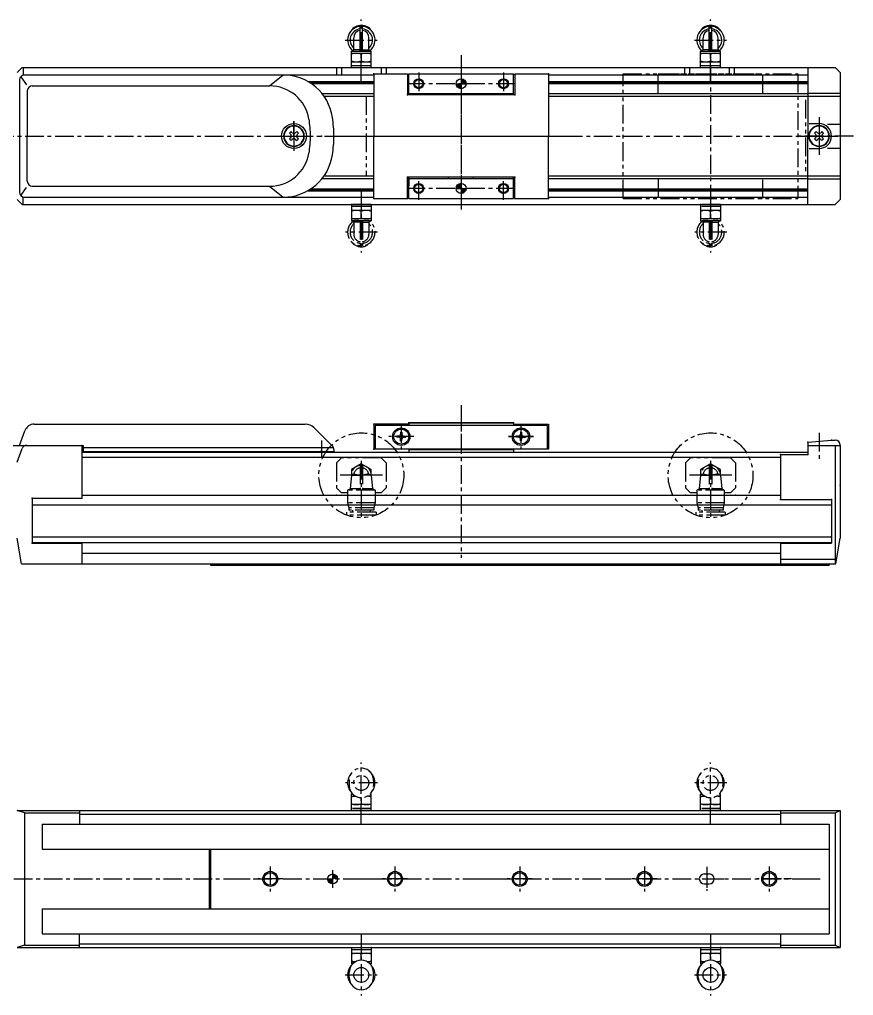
# Model space of a CAD drawing. Extents: x -697 to -186, y 122 to 519.
# Drawn here: x -520 to -185.7, y 127.2 to 518.5 of the extents above; entities that cross this region are included whole.
import ezdxf

# ---------------------------------------------------------------- set-up
doc = ezdxf.new("R2010")
doc.units = 0
for name, pattern in [('CENTER', [12, 7.5, -1.5, 1.5, -1.5]), ('CONTINOUS', [0]), ('PHANTOM', [15, 7.5, -1.5, 1.5, -1.5, 1.5, -1.5])]:
    doc.linetypes.add(name, pattern=pattern)
doc.layers.get('0').update_dxf_attribs({"linetype": 'CONTINUOUS'})
doc.layers.add('CENTER', color=1, linetype='CENTER')

# ---------------------------------------------------------------- blocks, each defined once
blk = doc.blocks.new('*U2')
at = {"color": 7, "linetype": 'CONTINUOUS'}
for p, q in [((-345.02, 492.79), (-343.02, 492.79)), ((-345.02, 492.79), (-344.43, 491.37)), ((-343.02, 490.79), (-344.43, 491.37)), ((-343.02, 492.79), (-343.02, 491.37)), ((-343.02, 491.37), (-343.02, 490.79))]:
    blk.add_line(p, q, dxfattribs=at)
for points in [[(-345.02, 492.79), (-345.02, 492.79), (-343.02, 492.79)], [(-345.02, 492.79), (-344.43, 491.37), (-343.02, 491.37)]]:
    blk.add_solid(points, dxfattribs=at)
at = {"color": 7, "linetype": 'CONTINUOUS', "extrusion": (0, 0, -1)}
for points in [[(345.02, 492.79), (343.02, 492.79), (343.02, 491.37)], [(344.43, 491.37), (343.02, 491.37), (343.02, 490.79)]]:
    blk.add_solid(points, dxfattribs=at)
blk = doc.blocks.new('*U3')
at = {"color": 7, "linetype": 'CONTINUOUS'}
for p, q in [((-343.02, 494.79), (-343.02, 494.2)), ((-341.6, 494.2), (-343.02, 494.79)), ((-343.02, 494.2), (-343.02, 492.79)), ((-341.6, 494.2), (-341.02, 492.79)), ((-343.02, 492.79), (-341.02, 492.79))]:
    blk.add_line(p, q, dxfattribs=at)
for points in [[(-343.02, 494.79), (-343.02, 494.2), (-341.6, 494.2)], [(-343.02, 494.2), (-343.02, 492.79), (-341.02, 492.79)], [(-343.02, 492.79), (-343.02, 492.79), (-341.02, 492.79)]]:
    blk.add_solid(points, dxfattribs=at)
at = {"color": 7, "linetype": 'CONTINUOUS', "extrusion": (0, 0, -1)}
blk.add_solid([(343.02, 494.2), (341.6, 494.2), (341.02, 492.79)], dxfattribs=at)
blk = doc.blocks.new('*U4')
at = {"color": 7, "linetype": 'CONTINUOUS'}
for p, q in [((-344.43, 452.2), (-345.02, 450.79)), ((-345.02, 450.79), (-343.02, 450.79)), ((-343.02, 452.79), (-344.43, 452.2)), ((-343.02, 452.2), (-343.02, 452.79)), ((-343.02, 452.2), (-343.02, 450.79))]:
    blk.add_line(p, q, dxfattribs=at)
for points in [[(-344.43, 452.2), (-345.02, 450.79), (-343.02, 450.79)], [(-345.02, 450.79), (-345.02, 450.79), (-343.02, 450.79)], [(-343.02, 452.79), (-344.43, 452.2), (-343.02, 452.2)]]:
    blk.add_solid(points, dxfattribs=at)
at = {"color": 7, "linetype": 'CONTINUOUS', "extrusion": (0, 0, -1)}
blk.add_solid([(344.43, 452.2), (343.02, 452.2), (343.02, 450.79)], dxfattribs=at)
blk = doc.blocks.new('*U5')
at = {"color": 7, "linetype": 'CONTINUOUS'}
for p, q in [((-343.02, 450.79), (-341.02, 450.79)), ((-343.02, 450.79), (-343.02, 449.37)), ((-341.02, 450.79), (-341.6, 449.37)), ((-341.6, 449.37), (-343.02, 448.79)), ((-343.02, 448.79), (-343.02, 449.37))]:
    blk.add_line(p, q, dxfattribs=at)
for points in [[(-343.02, 450.79), (-343.02, 450.79), (-341.02, 450.79)], [(-343.02, 450.79), (-343.02, 449.37), (-341.6, 449.37)]]:
    blk.add_solid(points, dxfattribs=at)
at = {"color": 7, "linetype": 'CONTINUOUS', "extrusion": (0, 0, -1)}
for points in [[(343.02, 450.79), (341.02, 450.79), (341.6, 449.37)], [(343.02, 449.37), (341.6, 449.37), (343.02, 448.79)]]:
    blk.add_solid(points, dxfattribs=at)
blk = doc.blocks.new('*X7')
at = {"color": 0, "linetype": 'CONTINOUS'}
for p, q in [((-396.51, 173.81), (-396.36, 173.96)), ((-396.45, 173.43), (-395.91, 173.96)), ((-396.33, 173.1), (-395.47, 173.96)), ((-396.16, 172.82), (-395.02, 173.96)), ((-395.96, 172.58), (-394.57, 173.96)), ((-395.72, 172.37), (-394.52, 173.57)), ((-395.45, 172.19), (-394.52, 173.12)), ((-395.13, 172.06), (-394.52, 172.68)), ((-394.77, 171.98), (-394.52, 172.23)), ((-394.52, 175.81), (-394.37, 175.96)), ((-394.52, 175.36), (-393.99, 175.89)), ((-394.52, 174.91), (-393.66, 175.77)), ((-394.52, 174.46), (-393.38, 175.6)), ((-394.52, 174.02), (-393.13, 175.4)), ((-394.13, 173.96), (-392.92, 175.17)), ((-393.68, 173.96), (-392.75, 174.89)), ((-393.23, 173.96), (-392.62, 174.58)), ((-392.78, 173.96), (-392.53, 174.21))]:
    blk.add_line(p, q, dxfattribs=at)

msp = doc.modelspace()

# ---------------------------------------------------------------- linework, layer by layer
at = {"color": 7, "linetype": 'CONTINOUS'}
for p, q in [((-383.52, 505.79), (-383.52, 515.76)), ((-382.52, 505.79), (-382.52, 515.76)), ((-243.52, 505.79), (-243.52, 515.76)), ((-242.52, 505.79), (-242.52, 515.76)), ((-386.02, 506.36), (-386.02, 511.19)), ((-380.02, 506.36), (-380.02, 511.19)), ((-246.02, 506.36), (-246.02, 511.19)), ((-240.02, 506.36), (-240.02, 511.19)), ((-387.02, 505.79), (-386.02, 506.36)), ((-387.02, 499.29), (-387.02, 505.79)), ((-387.02, 505.79), (-379.02, 505.79)), ((-387.02, 504.99), (-379.02, 504.99)), ((-383.52, 506.36), (-386.02, 506.36)), ((-382.52, 506.36), (-380.02, 506.36)), ((-379.02, 505.79), (-380.02, 506.36)), ((-379.02, 499.29), (-379.02, 505.79)), ((-247.02, 505.79), (-246.02, 506.36)), ((-247.02, 499.29), (-247.02, 505.79)), ((-247.02, 505.79), (-239.02, 505.79)), ((-247.02, 504.99), (-239.02, 504.99)), ((-243.52, 506.36), (-246.02, 506.36)), ((-242.52, 506.36), (-240.02, 506.36)), ((-239.02, 505.79), (-240.02, 506.36)), ((-239.02, 499.29), (-239.02, 505.79)), ((-387.02, 501.59), (-379.02, 501.59)), ((-383.02, 504.63), (-383.02, 501.94)), ((-247.02, 501.59), (-239.02, 501.59)), ((-243.02, 504.63), (-243.02, 501.94)), ((-519.02, 499.29), (-521.02, 497.29)), ((-519.02, 499.29), (-488.02, 499.29)), ((-518.54, 499.29), (-518.54, 496.49)), ((-491.02, 499.29), (-204.02, 499.29)), ((-393.02, 499.29), (-393.02, 496.29)), ((-391.02, 499.29), (-391.02, 496.29)), ((-387.02, 500.09), (-379.02, 500.09)), ((-387.02, 499.29), (-379.02, 499.29)), ((-375.02, 499.29), (-375.02, 496.79)), ((-373.02, 499.29), (-373.02, 496.79)), ((-253.52, 499.29), (-253.52, 496.29)), ((-251.52, 499.29), (-251.52, 496.29)), ((-247.02, 500.09), (-239.02, 500.09)), ((-247.02, 499.29), (-239.02, 499.29)), ((-235.52, 499.29), (-235.52, 496.29)), ((-233.52, 499.29), (-233.52, 496.29)), ((-204.02, 499.29), (-193.02, 499.29)), ((-204.02, 499.29), (-204.02, 471.79)), ((-191.02, 497.29), (-193.02, 499.29)), ((-191.02, 497.29), (-191.02, 446.29)), ((-520.02, 494.29), (-520.02, 449.29)), ((-519.53, 495.59), (-517.29, 492.37)), ((-518.02, 496.29), (-414.36, 496.29)), ((-503.02, 496.29), (-378.02, 496.29)), ((-419.77, 491.9), (-414.36, 496.29)), ((-404.41, 493.69), (-378.02, 493.69)), ((-403.75, 493.29), (-378.02, 493.29)), ((-378.02, 496.79), (-364.52, 496.79)), ((-378.02, 496.79), (-378.02, 471.79)), ((-364.52, 496.79), (-364.52, 488.29)), ((-364.02, 496.49), (-364.52, 496.49)), ((-364.02, 496.79), (-322.02, 496.79)), ((-364.02, 488.26), (-364.02, 496.79)), ((-322.02, 488.29), (-322.02, 496.79)), ((-322.02, 496.49), (-321.52, 496.49)), ((-321.52, 496.79), (-321.52, 494.79)), ((-321.52, 496.79), (-321.52, 488.29)), ((-321.52, 496.79), (-308.02, 496.79)), ((-308.02, 496.79), (-308.02, 471.79)), ((-308.02, 496.29), (-204.02, 496.29)), ((-308.02, 493.69), (-204.02, 493.69)), ((-308.02, 493.29), (-204.02, 493.29)), ((-516.92, 489.9), (-516.92, 471.79)), ((-514.92, 491.9), (-419.77, 491.9)), ((-403.09, 492.88), (-378.02, 492.88)), ((-364.02, 488.81), (-364.02, 491.79)), ((-321.52, 490.79), (-321.52, 488.29)), ((-308.02, 492.88), (-204.02, 492.88)), ((-398.47, 488.79), (-378.02, 488.79)), ((-397.64, 487.79), (-378.02, 487.79)), ((-321.52, 488.29), (-364.52, 488.29)), ((-364.02, 488.79), (-322.02, 488.79)), ((-348.02, 488.26), (-348.02, 488.79)), ((-338.02, 488.26), (-338.02, 488.79)), ((-308.02, 488.79), (-204.02, 488.79)), ((-308.02, 487.79), (-204.02, 487.79)), ((-204.02, 488.99), (-191.02, 488.99)), ((-204.02, 487.79), (-191.02, 487.79)), ((-411.18, 473.6), (-411.83, 472.95)), ((-410.68, 473.1), (-411.18, 473.6)), ((-408.86, 473.6), (-409.35, 473.1)), ((-408.21, 472.95), (-408.86, 473.6)), ((-203.51, 476.79), (-199.52, 476.79)), ((-200.68, 473.6), (-201.33, 472.95)), ((-200.18, 473.1), (-200.68, 473.6)), ((-198.36, 473.6), (-198.85, 473.1)), ((-197.71, 472.95), (-198.36, 473.6)), ((-196.2, 476.59), (-191.02, 476.59)), ((-516.92, 453.67), (-516.92, 471.79)), ((-411.83, 472.95), (-411.33, 472.45)), ((-411.33, 471.12), (-411.83, 470.63)), ((-411.83, 470.63), (-411.18, 469.98)), ((-411.18, 469.98), (-410.68, 470.47)), ((-409.35, 470.47), (-408.86, 469.98)), ((-408.86, 469.98), (-408.21, 470.63)), ((-408.7, 472.45), (-408.21, 472.95)), ((-408.21, 470.63), (-408.7, 471.12)), ((-378.02, 446.79), (-378.02, 471.79)), ((-308.02, 446.79), (-308.02, 471.79)), ((-204.02, 444.29), (-204.02, 471.79)), ((-201.33, 472.95), (-200.83, 472.45)), ((-200.83, 471.12), (-201.33, 470.63)), ((-201.33, 470.63), (-200.68, 469.98)), ((-200.68, 469.98), (-200.18, 470.47)), ((-198.85, 470.47), (-198.36, 469.98)), ((-198.36, 469.98), (-197.71, 470.63)), ((-198.2, 472.45), (-197.71, 472.95)), ((-197.71, 470.63), (-198.2, 471.12)), ((-203.51, 466.79), (-199.52, 466.79)), ((-196.2, 466.98), (-191.02, 466.98)), ((-398.84, 454.79), (-378.02, 454.79)), ((-397.67, 455.79), (-378.02, 455.79)), ((-321.52, 455.29), (-364.52, 455.29)), ((-364.52, 446.79), (-364.52, 455.29)), ((-364.02, 446.79), (-364.02, 455.29)), ((-364.02, 454.79), (-322.02, 454.79)), ((-364.02, 454.77), (-364.02, 451.79)), ((-348.02, 454.79), (-348.02, 455.3)), ((-338.02, 454.79), (-338.02, 455.3)), ((-322.02, 446.79), (-322.02, 455.3)), ((-321.52, 446.79), (-321.52, 455.29)), ((-308.02, 455.79), (-204.02, 455.79)), ((-308.02, 454.79), (-204.02, 454.79)), ((-204.02, 455.79), (-191.02, 455.79)), ((-204.02, 454.59), (-191.02, 454.59)), ((-519.53, 447.98), (-517.29, 451.2)), ((-514.92, 451.67), (-419.77, 451.67)), ((-419.77, 451.67), (-414.36, 447.29)), ((-403.53, 450.29), (-378.02, 450.29)), ((-402.95, 450.69), (-378.02, 450.69)), ((-308.02, 450.69), (-204.02, 450.69)), ((-308.02, 450.29), (-204.02, 450.29)), ((-519.02, 444.29), (-521.02, 446.29)), ((-518.54, 444.29), (-518.54, 447.09)), ((-518.02, 447.29), (-414.36, 447.29)), ((-503.02, 447.29), (-378.02, 447.29)), ((-404.49, 449.88), (-378.02, 449.88)), ((-378.02, 446.79), (-364.52, 446.79)), ((-364.02, 446.79), (-322.02, 446.79)), ((-321.52, 446.79), (-308.02, 446.79)), ((-308.02, 449.88), (-204.02, 449.88)), ((-308.02, 447.29), (-204.02, 447.29)), ((-191.02, 446.29), (-193.02, 444.29)), ((-519.02, 444.29), (-488.02, 444.29)), ((-491.02, 444.29), (-204.02, 444.29)), ((-204.02, 444.29), (-193.02, 444.29)), ((-514.12, 356.29), (-405.49, 356.29)), ((-378.02, 356.29), (-378.02, 346.29)), ((-364.02, 356.29), (-378.02, 356.29)), ((-364.02, 356.79), (-322.02, 356.79)), ((-322.02, 356.79), (-364.02, 356.79)), ((-364.02, 356.79), (-364.02, 355.79)), ((-322.02, 356.79), (-322.02, 355.79)), ((-322.02, 356.29), (-308.02, 356.29)), ((-308.02, 356.29), (-308.02, 346.29)), ((-520.02, 347.79), (-517.88, 353.66)), ((-401.95, 354.82), (-394.6, 347.47)), ((-308.52, 355.79), (-377.52, 355.79)), ((-377.52, 355.79), (-377.52, 346.29)), ((-367.27, 353.04), (-366.77, 353.04)), ((-367.27, 353.04), (-367.27, 352.28)), ((-366.77, 353.04), (-366.77, 352.28)), ((-319.27, 353.04), (-318.77, 353.04)), ((-319.27, 353.04), (-319.27, 352.28)), ((-318.77, 353.04), (-318.77, 352.28)), ((-308.52, 355.79), (-308.52, 346.29)), ((-368.02, 351.54), (-368.77, 351.54)), ((-368.77, 351.54), (-368.77, 351.04)), ((-368.02, 351.04), (-368.77, 351.04)), ((-367.27, 349.54), (-367.27, 350.29)), ((-367.27, 349.54), (-366.77, 349.54)), ((-366.77, 349.54), (-366.77, 350.29)), ((-366.02, 351.54), (-365.27, 351.54)), ((-366.02, 351.04), (-365.27, 351.04)), ((-365.27, 351.54), (-365.27, 351.04)), ((-320.02, 351.54), (-320.77, 351.54)), ((-320.77, 351.54), (-320.77, 351.04)), ((-320.02, 351.04), (-320.77, 351.04)), ((-319.27, 349.54), (-319.27, 350.29)), ((-319.27, 349.54), (-318.77, 349.54)), ((-318.77, 349.54), (-318.77, 350.29)), ((-318.02, 351.54), (-317.27, 351.54)), ((-318.02, 351.04), (-317.27, 351.04)), ((-317.27, 351.54), (-317.27, 351.04)), ((-204.02, 349.06), (-194.52, 349.89)), ((-204.02, 349.01), (-204.02, 344.09)), ((-194.52, 349.89), (-193.02, 349.89)), ((-554.44, 347.79), (-509.4, 347.79)), ((-521.02, 340.99), (-519.02, 346.47)), ((-520.02, 347.79), (-494.52, 347.79)), ((-517.14, 347.79), (-495.02, 347.79)), ((-495.02, 347.79), (-495.02, 326.59)), ((-494.9, 345.09), (-204.02, 345.09)), ((-494.52, 347.79), (-494.52, 345.29)), ((-494.52, 346.89), (-394.2, 346.89)), ((-494.52, 345.29), (-394.02, 345.29)), ((-394.02, 346.06), (-394.02, 345.29)), ((-308.02, 346.29), (-378.02, 346.29)), ((-364.02, 346.2), (-364.02, 345.09)), ((-364.02, 346.09), (-322.02, 346.09)), ((-322.02, 346.2), (-322.02, 345.09)), ((-204.02, 347.79), (-191.02, 347.79)), ((-193.02, 347.79), (-193.02, 300.29)), ((-191.02, 347.89), (-191.02, 310.63)), ((-494.9, 343.09), (-215.02, 343.09)), ((-215.02, 344.09), (-204.02, 344.09)), ((-215.02, 344.09), (-215.02, 326.09)), ((-515.02, 326.59), (-495.02, 326.59)), ((-515.02, 326.59), (-515.02, 308.59)), ((-494.9, 327.79), (-215.02, 327.79)), ((-215.02, 326.09), (-194.52, 326.09)), ((-194.52, 326.09), (-194.52, 311.29)), ((-514.82, 323.96), (-194.52, 323.96)), ((-519.19, 300.29), (-521.02, 310.63)), ((-514.82, 311.12), (-194.52, 311.12)), ((-194.52, 311.29), (-194.52, 308.59)), ((-192.84, 300.29), (-191.02, 310.63)), ((-515.02, 308.59), (-495.02, 308.59)), ((-514.82, 308.79), (-194.52, 308.79)), ((-495.02, 308.59), (-495.02, 300.29)), ((-215.02, 308.59), (-194.52, 308.59)), ((-215.02, 308.59), (-215.02, 300.29)), ((-494.9, 304.62), (-215.02, 304.62)), ((-215.02, 302.18), (-193.02, 302.18)), ((-519.19, 300.29), (-495.02, 300.29)), ((-494.9, 300.29), (-215.02, 300.29)), ((-443.52, 300.29), (-443.52, 299.79)), ((-443.52, 299.79), (-307.93, 299.79)), ((-307.93, 299.79), (-195.52, 299.79)), ((-215.02, 300.29), (-192.84, 300.29)), ((-195.52, 300.29), (-195.52, 299.79)), ((-195.52, 300.29), (-193.84, 300.29)), ((-521.02, 201.46), (-191.02, 201.46)), ((-518.02, 200.46), (-521.02, 201.46)), ((-518.02, 200.46), (-518.02, 147.46)), ((-518.02, 200.46), (-496.02, 200.46)), ((-496.02, 201.46), (-496.02, 195.96)), ((-496.02, 199.96), (-215.02, 199.96)), ((-215.02, 201.46), (-215.02, 195.96)), ((-215.02, 200.46), (-193.02, 200.46)), ((-193.02, 200.46), (-191.02, 201.46)), ((-193.02, 200.46), (-193.02, 147.46)), ((-191.02, 201.46), (-191.02, 146.46)), ((-511.02, 195.96), (-511.02, 185.96)), ((-511.02, 195.96), (-195.52, 195.96)), ((-195.52, 195.96), (-195.52, 151.96)), ((-511.02, 185.96), (-195.52, 185.96)), ((-444.02, 185.96), (-444.02, 161.96)), ((-443.52, 185.96), (-443.52, 161.96)), ((-511.02, 161.96), (-195.52, 161.96)), ((-511.02, 161.96), (-511.02, 151.96)), ((-511.02, 151.96), (-195.52, 151.96)), ((-496.02, 146.46), (-496.02, 151.96)), ((-215.02, 151.96), (-215.02, 146.46)), ((-518.02, 147.46), (-521.02, 146.46)), ((-521.02, 146.46), (-191.02, 146.46)), ((-518.02, 147.46), (-496.02, 147.46)), ((-496.02, 147.96), (-215.02, 147.96)), ((-387.02, 146.46), (-387.02, 139.96)), ((-387.02, 146.46), (-379.02, 146.46)), ((-387.02, 145.66), (-379.02, 145.66)), ((-379.02, 146.46), (-379.02, 139.96)), ((-247.02, 146.46), (-247.02, 139.96)), ((-247.02, 146.46), (-239.02, 146.46)), ((-247.02, 145.66), (-239.02, 145.66)), ((-239.02, 146.46), (-239.02, 139.96)), ((-215.02, 147.46), (-193.02, 147.46)), ((-193.02, 147.46), (-191.02, 146.46)), ((-387.02, 144.16), (-379.02, 144.16)), ((-383.02, 141.36), (-383.02, 143.8)), ((-247.02, 144.16), (-239.02, 144.16)), ((-243.02, 141.36), (-243.02, 143.8)), ((-387.02, 140.76), (-385.37, 140.76)), ((-387.02, 139.96), (-386.65, 139.75)), ((-387.02, 139.96), (-386.45, 139.96)), ((-379.02, 140.76), (-380.67, 140.76)), ((-379.02, 139.96), (-379.59, 139.96)), ((-379.02, 139.96), (-379.39, 139.75)), ((-247.02, 140.76), (-245.37, 140.76)), ((-247.02, 139.96), (-246.65, 139.75)), ((-247.02, 139.96), (-246.45, 139.96)), ((-239.02, 140.76), (-240.67, 140.76)), ((-239.02, 139.96), (-239.59, 139.96)), ((-239.02, 139.96), (-239.39, 139.75)), ((-387.92, 134.46), (-387.92, 136.46)), ((-378.12, 134.46), (-378.12, 136.46)), ((-247.92, 134.46), (-247.92, 136.46)), ((-238.12, 134.46), (-238.12, 136.46))]:
    msp.add_line(p, q, dxfattribs=at)
at = {"color": 3, "linetype": 'PHANTOM'}
for p, q in [((-278.02, 496.79), (-208.02, 496.79)), ((-278.02, 446.79), (-278.02, 496.79)), ((-264.02, 488.81), (-264.02, 496.79)), ((-264.02, 496.79), (-222.02, 496.79)), ((-222.02, 488.79), (-222.02, 496.79)), ((-208.02, 496.79), (-208.02, 446.79)), ((-381.02, 487.79), (-381.02, 455.79)), ((-264.02, 488.79), (-222.02, 488.79)), ((-205.02, 486.28), (-205.02, 457.38)), ((-264.02, 454.79), (-222.02, 454.79)), ((-264.02, 454.77), (-264.02, 446.79)), ((-222.02, 446.79), (-222.02, 454.79)), ((-278.02, 446.79), (-208.02, 446.79)), ((-387.02, 444.29), (-387.02, 437.79)), ((-379.02, 444.29), (-387.02, 444.29)), ((-379.02, 443.49), (-387.02, 443.49)), ((-379.02, 444.29), (-379.02, 437.79)), ((-247.02, 444.29), (-247.02, 437.79)), ((-239.02, 444.29), (-247.02, 444.29)), ((-239.02, 443.49), (-247.02, 443.49)), ((-239.02, 444.29), (-239.02, 437.79)), ((-379.02, 441.99), (-387.02, 441.99)), ((-379.02, 438.59), (-387.02, 438.59)), ((-383.02, 438.94), (-383.02, 441.63)), ((-239.02, 441.99), (-247.02, 441.99)), ((-239.02, 438.59), (-247.02, 438.59)), ((-243.02, 438.94), (-243.02, 441.63)), ((-379.02, 437.79), (-387.02, 437.79)), ((-387.02, 437.79), (-386.02, 437.21)), ((-386.02, 437.21), (-386.02, 432.38)), ((-383.52, 437.21), (-386.02, 437.21)), ((-383.52, 437.79), (-383.52, 427.81)), ((-382.52, 437.79), (-382.52, 427.81)), ((-382.52, 437.21), (-380.02, 437.21)), ((-379.02, 437.79), (-380.02, 437.21)), ((-380.02, 437.21), (-380.02, 432.38)), ((-239.02, 437.79), (-247.02, 437.79)), ((-247.02, 437.79), (-246.02, 437.21)), ((-246.02, 437.21), (-246.02, 432.38)), ((-243.52, 437.21), (-246.02, 437.21)), ((-243.52, 437.79), (-243.52, 427.81)), ((-242.52, 437.79), (-242.52, 427.81)), ((-242.52, 437.21), (-240.02, 437.21)), ((-239.02, 437.79), (-240.02, 437.21)), ((-240.02, 437.21), (-240.02, 432.38)), ((-391.02, 342.79), (-393.02, 340.79)), ((-393.02, 340.79), (-393.02, 330.79)), ((-375.02, 342.79), (-391.02, 342.79)), ((-373.02, 340.79), (-375.02, 342.79)), ((-373.02, 340.79), (-373.02, 330.79)), ((-251.02, 342.79), (-253.02, 340.79)), ((-253.02, 340.79), (-253.02, 330.79)), ((-235.02, 342.79), (-251.02, 342.79)), ((-233.02, 340.79), (-235.02, 342.79)), ((-233.02, 340.79), (-233.02, 330.79)), ((-383.02, 340.41), (-387.02, 338.1)), ((-387.02, 338.1), (-387.02, 335.79)), ((-383.52, 339.76), (-383.52, 329.79)), ((-379.02, 338.1), (-383.02, 340.41)), ((-382.52, 339.76), (-382.52, 329.79)), ((-379.02, 335.79), (-379.02, 338.1)), ((-243.02, 340.41), (-247.02, 338.1)), ((-247.02, 338.1), (-247.02, 335.79)), ((-243.52, 339.76), (-243.52, 329.79)), ((-239.02, 338.1), (-243.02, 340.41)), ((-242.52, 339.76), (-242.52, 329.79)), ((-239.02, 335.79), (-239.02, 338.1)), ((-387.02, 335.79), (-387.52, 330.36)), ((-385.96, 336.4), (-387.02, 335.79)), ((-387.02, 335.79), (-383.52, 335.79)), ((-385.96, 336.4), (-383.52, 335.89)), ((-380.08, 336.4), (-382.52, 335.89)), ((-380.08, 336.4), (-379.02, 335.79)), ((-379.02, 335.79), (-378.52, 330.36)), ((-247.02, 335.79), (-247.52, 330.36)), ((-245.96, 336.4), (-247.02, 335.79)), ((-247.02, 335.79), (-243.52, 335.79)), ((-245.96, 336.4), (-243.52, 335.89)), ((-240.08, 336.4), (-242.52, 335.89)), ((-240.08, 336.4), (-239.02, 335.79)), ((-239.02, 335.79), (-238.52, 330.36)), ((-391.02, 328.79), (-393.02, 330.79)), ((-388.52, 328.79), (-391.02, 328.79)), ((-388.52, 329.79), (-387.52, 330.36)), ((-388.52, 329.79), (-388.52, 324.79)), ((-377.52, 329.79), (-388.52, 329.79)), ((-383.52, 330.36), (-387.52, 330.36)), ((-378.52, 330.36), (-382.52, 330.36)), ((-377.52, 329.79), (-378.52, 330.36)), ((-377.52, 329.79), (-377.52, 324.79)), ((-375.02, 328.79), (-377.52, 328.79)), ((-375.02, 328.79), (-373.02, 330.79)), ((-251.02, 328.79), (-253.02, 330.79)), ((-248.52, 328.79), (-251.02, 328.79)), ((-248.52, 329.79), (-247.52, 330.36)), ((-248.52, 329.79), (-248.52, 324.79)), ((-237.52, 329.79), (-248.52, 329.79)), ((-243.52, 330.36), (-247.52, 330.36)), ((-238.52, 330.36), (-242.52, 330.36)), ((-237.52, 329.79), (-238.52, 330.36)), ((-237.52, 329.79), (-237.52, 324.79)), ((-235.02, 328.79), (-237.52, 328.79)), ((-235.02, 328.79), (-233.02, 330.79)), ((-388.52, 324.79), (-388.02, 322.79)), ((-377.52, 324.79), (-388.52, 324.79)), ((-377.52, 324.79), (-378.02, 322.79)), ((-248.52, 324.79), (-248.02, 322.79)), ((-237.52, 324.79), (-248.52, 324.79)), ((-237.52, 324.79), (-238.02, 322.79)), ((-388.92, 320.99), (-388.92, 319.79)), ((-377.12, 320.99), (-388.92, 320.99)), ((-378.02, 322.79), (-388.02, 322.79)), ((-388.02, 322.79), (-388.02, 321.79)), ((-378.02, 321.79), (-388.02, 321.79)), ((-386.52, 321.79), (-386.52, 320.99)), ((-379.52, 321.79), (-379.52, 320.99)), ((-378.02, 322.79), (-378.02, 321.79)), ((-377.12, 320.99), (-377.12, 319.79)), ((-248.92, 320.99), (-248.92, 319.79)), ((-237.12, 320.99), (-248.92, 320.99)), ((-238.02, 322.79), (-248.02, 322.79)), ((-248.02, 322.79), (-248.02, 321.79)), ((-238.02, 321.79), (-248.02, 321.79)), ((-246.52, 321.79), (-246.52, 320.99)), ((-239.52, 321.79), (-239.52, 320.99)), ((-238.02, 322.79), (-238.02, 321.79)), ((-237.12, 320.99), (-237.12, 319.79)), ((-377.12, 319.79), (-388.92, 319.79)), ((-237.12, 319.79), (-248.92, 319.79)), ((-387.92, 213.46), (-387.92, 211.46)), ((-378.12, 213.46), (-378.12, 211.46)), ((-247.92, 213.46), (-247.92, 211.46)), ((-238.12, 213.46), (-238.12, 211.46)), ((-387.02, 207.96), (-386.65, 208.17)), ((-387.02, 207.96), (-386.45, 207.96)), ((-387.02, 201.46), (-387.02, 207.96)), ((-379.02, 207.96), (-379.59, 207.96)), ((-379.02, 207.96), (-379.39, 208.17)), ((-379.02, 201.46), (-379.02, 207.96)), ((-247.02, 207.96), (-246.65, 208.17)), ((-247.02, 207.96), (-246.45, 207.96)), ((-247.02, 201.46), (-247.02, 207.96)), ((-239.02, 207.96), (-239.59, 207.96)), ((-239.02, 207.96), (-239.39, 208.17)), ((-239.02, 201.46), (-239.02, 207.96)), ((-387.02, 207.16), (-385.37, 207.16)), ((-379.02, 203.76), (-387.02, 203.76)), ((-383.02, 206.56), (-383.02, 204.12)), ((-379.02, 207.16), (-380.67, 207.16)), ((-247.02, 207.16), (-245.37, 207.16)), ((-239.02, 203.76), (-247.02, 203.76)), ((-243.02, 206.56), (-243.02, 204.12)), ((-239.02, 207.16), (-240.67, 207.16)), ((-379.02, 202.26), (-387.02, 202.26)), ((-379.02, 201.46), (-387.02, 201.46)), ((-239.02, 202.26), (-247.02, 202.26)), ((-239.02, 201.46), (-247.02, 201.46))]:
    msp.add_line(p, q, dxfattribs=at)
at = {"color": 7, "linetype": 'CENTER'}
for p, q in [((-394.52, 177.45), (-394.52, 170.46)), ((-244.52, 178.87), (-244.52, 169.15)), ((-244.52, 177.45), (-244.52, 170.46))]:
    msp.add_line(p, q, dxfattribs=at)
at = {"color": 7, "linetype": 'CONTINUOUS'}
for p, q in [((-245.52, 175.96), (-243.52, 175.96)), ((-245.52, 171.96), (-243.52, 171.96))]:
    msp.add_line(p, q, dxfattribs=at)
at = {"color": 7, "linetype": 'CONTINOUS'}
for centre, radius in [((-360.02, 492.79), 2), ((-360.02, 492.79), 1.65), ((-343.02, 492.79), 2), ((-326.02, 492.79), 2), ((-326.02, 492.79), 1.65), ((-410.02, 471.79), 5), ((-360.02, 450.79), 2), ((-360.02, 450.79), 1.65), ((-343.02, 450.79), 2), ((-326.02, 450.79), 2), ((-326.02, 450.79), 1.65), ((-367.02, 351.29), 3.5), ((-367.02, 351.29), 3), ((-319.02, 351.29), 3.5), ((-319.02, 351.29), 3), ((-419.52, 173.96), 3), ((-419.52, 173.96), 2.5), ((-369.52, 173.96), 3), ((-369.52, 173.96), 2.5), ((-319.52, 173.96), 3), ((-319.52, 173.96), 2.5), ((-269.52, 173.96), 3), ((-269.52, 173.96), 2.5), ((-219.52, 173.96), 3), ((-219.52, 173.96), 2.5), ((-383.02, 135.46), 3), ((-243.02, 135.46), 3)]:
    msp.add_circle(centre, radius, dxfattribs=at)
at = {"color": 3, "linetype": 'PHANTOM'}
for centre, radius in [((-383.02, 335.79), 17), ((-243.02, 335.79), 17), ((-383.02, 212.46), 3), ((-243.02, 212.46), 3)]:
    msp.add_circle(centre, radius, dxfattribs=at)
at = {"color": 7, "linetype": 'CONTINUOUS'}
msp.add_circle((-394.52, 173.96), 2, dxfattribs=at)
at = {"color": 7, "linetype": 'CONTINOUS'}
for centre, radius, start, end in [((-383.02, 510.29), 5.5, 309.8225, 230.1775), ((-383.02, 510.29), 4.5, 96.3794, 228.1897), ((-383.02, 511.29), 4.9, 32.3231, 147.6768), ((-383.02, 511.19), 3, 99.5941, 180), ((-383.02, 510.29), 4.5, 311.8103, 83.6206), ((-383.02, 511.19), 3, 0, 80.4059), ((-243.02, 510.29), 5.5, 309.8225, 230.1775), ((-243.02, 510.29), 4.5, 96.3794, 228.1897), ((-243.02, 511.29), 4.9, 32.3231, 147.6768), ((-243.02, 511.19), 3, 99.5941, 180), ((-243.02, 510.29), 4.5, 311.8103, 83.6206), ((-243.02, 511.19), 3, 0, 80.4059), ((-385.02, 499.21), 5.78, 69.7438, 110.2561), ((-381.02, 499.21), 5.78, 69.7439, 110.2561), ((-245.02, 499.21), 5.78, 69.7438, 110.2561), ((-241.02, 499.21), 5.78, 69.7439, 110.2561), ((-385.02, 507.36), 5.78, 249.7439, 290.2561), ((-381.02, 507.36), 5.78, 249.7439, 290.2561), ((-245.02, 507.36), 5.78, 249.7439, 290.2561), ((-241.02, 507.36), 5.78, 249.7439, 290.2561), ((-518.02, 494.29), 2, 90, 180), ((-414.36, 476.29), 20, 8.6269, 90), ((-514.92, 489.9), 2, 90, 180), ((-419.77, 475.9), 16, 9.6335, 90), ((-444.02, 471.79), 40.6, 0, 9.6335), ((-444.02, 471.79), 50, 0, 8.6269), ((-410.02, 471.79), 4.15, 0, 359.9997), ((-410.02, 471.79), 4, 0, 359.9997), ((-199.52, 471.79), 4.15, 0, 359.9997), ((-199.52, 471.79), 4, 0, 359.9997), ((-199.52, 471.79), 5, 270, 90), ((-412, 471.79), 0.94, 315, 45), ((-410.02, 473.77), 0.94, 225.0001, 315), ((-410.02, 469.81), 0.94, 45, 135.0001), ((-408.04, 471.79), 0.94, 135.0001, 225.0001), ((-444.02, 471.79), 40.6, 350.3665, 0), ((-444.02, 471.79), 50, 351.3731, 0), ((-201.5, 471.79), 0.94, 315, 45), ((-199.52, 473.77), 0.94, 225.0001, 315), ((-199.52, 469.81), 0.94, 45, 135.0001), ((-197.54, 471.79), 0.94, 135.0001, 225.0001), ((-419.77, 467.67), 16, 270, 350.3665), ((-414.36, 467.29), 20, 270, 351.3731), ((-514.92, 453.67), 2, 180, 270), ((-518.02, 449.29), 2, 180, 270), ((-514.12, 352.29), 4, 90, 160), ((-405.49, 351.29), 5, 45, 90), ((-368.02, 352.28), 0.748, 270, 0), ((-366.02, 352.28), 0.748, 180, 270), ((-320.02, 352.28), 0.748, 270, 0), ((-318.02, 352.28), 0.748, 180, 270), ((-368.02, 350.29), 0.748, 0, 90.0001), ((-366.02, 350.29), 0.748, 90, 180), ((-320.02, 350.29), 0.748, 0, 90.0001), ((-318.02, 350.29), 0.748, 90, 180), ((-193.02, 347.89), 2, 0, 90), ((-517.14, 345.79), 2, 90, 160), ((-396.02, 346.06), 2, 0, 45), ((-383.02, 136.46), 4.9, 0, 180), ((-385.02, 138.39), 5.78, 69.7439, 110.2561), ((-385.02, 146.54), 5.78, 249.7439, 266.706), ((-381.02, 138.39), 5.78, 69.7439, 110.2561), ((-381.02, 146.54), 5.78, 273.2941, 290.2561), ((-243.02, 136.46), 4.9, 0, 180), ((-245.02, 138.39), 5.78, 69.7439, 110.2561), ((-245.02, 146.54), 5.78, 249.7439, 266.706), ((-241.02, 138.39), 5.78, 69.7439, 110.2561), ((-241.02, 146.54), 5.78, 273.2941, 290.2561), ((-383.02, 135.46), 5.5, 138.8389, 221.1611), ((-383.02, 135.46), 5.5, 318.839, 41.1612), ((-243.02, 135.46), 5.5, 138.8389, 221.1611), ((-243.02, 135.46), 5.5, 318.839, 41.1612), ((-383.02, 134.46), 4.9, 180, 0), ((-243.02, 134.46), 4.9, 180, 0)]:
    msp.add_arc(centre, radius, start, end, dxfattribs=at)
at = {"color": 3, "linetype": 'PHANTOM'}
for centre, radius, start, end in [((-385.02, 436.21), 5.78, 69.7439, 110.2561), ((-385.02, 444.36), 5.78, 249.7439, 290.2561), ((-381.02, 436.21), 5.78, 69.7439, 110.2561), ((-381.02, 444.36), 5.78, 249.7438, 290.2561), ((-245.02, 436.21), 5.78, 69.7439, 110.2561), ((-245.02, 444.36), 5.78, 249.7439, 290.2561), ((-241.02, 436.21), 5.78, 69.7439, 110.2561), ((-241.02, 444.36), 5.78, 249.7438, 290.2561), ((-383.02, 433.29), 5.5, 129.8225, 50.1775), ((-383.02, 433.29), 4.5, 131.8103, 263.6206), ((-383.02, 433.29), 4.5, 276.3794, 48.1897), ((-243.02, 433.29), 5.5, 129.8225, 50.1775), ((-243.02, 433.29), 4.5, 131.8103, 263.6206), ((-243.02, 433.29), 4.5, 276.3794, 48.1897), ((-383.02, 432.38), 3, 180, 260.4059), ((-383.02, 432.38), 3, 279.5941, 0), ((-243.02, 432.38), 3, 180, 260.4059), ((-243.02, 432.38), 3, 279.5941, 0), ((-383.02, 432.29), 4.9, 212.3231, 327.6768), ((-243.02, 432.29), 4.9, 212.3231, 327.6768), ((-383.02, 335.79), 4, 0.0002, 180.0001), ((-383.02, 335.79), 3, 99.594, 168.1896), ((-383.02, 335.79), 3, 11.8104, 80.406), ((-243.02, 335.79), 4, 0.0002, 180.0001), ((-243.02, 335.79), 3, 99.594, 168.1896), ((-243.02, 335.79), 3, 11.8104, 80.406), ((-383.02, 212.46), 5.5, 138.839, 221.1612), ((-383.02, 213.46), 4.9, 0, 180), ((-383.02, 212.46), 5.5, 318.8389, 41.1611), ((-243.02, 212.46), 5.5, 138.839, 221.1612), ((-243.02, 213.46), 4.9, 0, 180), ((-243.02, 212.46), 5.5, 318.8389, 41.1611), ((-383.02, 211.46), 4.9, 180.0001, 0), ((-243.02, 211.46), 4.9, 180.0001, 0), ((-385.02, 201.39), 5.78, 93.2941, 110.2561), ((-385.02, 209.54), 5.78, 249.7439, 290.2561), ((-381.02, 209.54), 5.78, 249.7439, 290.2561), ((-381.02, 201.39), 5.78, 69.7439, 86.706), ((-245.02, 201.39), 5.78, 93.2941, 110.2561), ((-245.02, 209.54), 5.78, 249.7439, 290.2561), ((-241.02, 209.54), 5.78, 249.7439, 290.2561), ((-241.02, 201.39), 5.78, 69.7439, 86.706)]:
    msp.add_arc(centre, radius, start, end, dxfattribs=at)
at = {"color": 7, "linetype": 'CONTINUOUS'}
for centre, start, end in [((-245.52, 173.96), 90, 270), ((-243.52, 173.96), 270, 90)]:
    msp.add_arc(centre, 2, start, end, dxfattribs=at)
at = {"color": 7, "linetype": 'CONTINOUS'}
for p in [(-383.02, 499.29), (-383.02, 499.29), (-383.02, 499.29), (-379.02, 499.29), (-243.02, 499.29), (-243.02, 499.29), (-243.02, 499.29), (-239.02, 499.29), (-378.02, 496.79), (-308.02, 496.79), (-364.52, 488.29), (-321.52, 488.29), (-520.02, 471.79), (-410.02, 471.79), (-410.02, 471.79), (-399.02, 471.79), (-378.02, 471.79), (-343.02, 471.79), (-308.02, 471.79), (-243.02, 471.79), (-204.02, 471.79), (-199.52, 471.79), (-199.52, 471.79), (-191.02, 471.79), (-364.52, 455.29), (-321.52, 455.29), (-378.02, 446.79), (-364.52, 446.79), (-321.52, 446.79), (-308.02, 446.79), (-387.02, 444.29), (-383.02, 444.29), (-383.02, 444.29), (-383.02, 444.29), (-383.02, 444.29), (-247.02, 444.29), (-243.02, 444.29), (-243.02, 444.29), (-243.02, 444.29), (-243.02, 444.29), (-204.02, 444.29), (-378.02, 356.29), (-364.02, 356.79), (-343.02, 356.79), (-322.02, 356.79), (-343.02, 355.79), (-367.02, 351.29), (-367.02, 351.29), (-319.02, 351.29), (-319.02, 351.29), (-204.02, 349.06), (-204.02, 349.01), (-194.52, 349.89), (-495.02, 347.79), (-495.02, 347.79), (-399.02, 345.79), (-378.02, 346.29), (-215.02, 344.09), (-204.02, 344.09), (-383.02, 335.79), (-383.02, 335.79), (-383.02, 335.79), (-383.02, 335.79), (-243.02, 335.79), (-243.02, 335.79), (-243.02, 335.79), (-243.02, 335.79), (-191.02, 331.79), (-515.02, 326.59), (-495.02, 326.59), (-495.02, 326.59), (-393.02, 327.79), (-373.02, 327.79), (-253.02, 327.79), (-233.02, 327.79), (-215.02, 326.09), (-194.52, 326.09), (-383.02, 319.79), (-243.02, 319.79), (-194.52, 311.29), (-515.02, 308.59), (-387.02, 201.46), (-383.02, 201.46), (-383.02, 201.46), (-383.02, 201.46), (-247.02, 201.46), (-243.02, 201.46), (-243.02, 201.46), (-243.02, 201.46), (-383.02, 146.46), (-383.02, 146.46), (-383.02, 146.46), (-383.02, 146.46), (-379.02, 146.46), (-243.02, 146.46), (-243.02, 146.46), (-243.02, 146.46), (-243.02, 146.46), (-239.02, 146.46)]:
    msp.add_point(p, dxfattribs=at)
at = {"layer": 'CENTER', "color": 1, "linetype": 'CENTER'}
for p, q in [((-383.02, 493.93), (-383.02, 518.51)), ((-243.02, 493.93), (-243.02, 518.51)), ((-389.47, 510.29), (-376.69, 510.29)), ((-249.47, 510.29), (-236.69, 510.29)), ((-343.02, 504.17), (-343.02, 444.45)), ((-343.02, 504.17), (-343.02, 442.32)), ((-360.02, 497.33), (-360.02, 488.25)), ((-343.02, 499.99), (-343.02, 444.45)), ((-326.02, 497.33), (-326.02, 488.25)), ((-243.02, 500.21), (-243.02, 444.45)), ((-321.48, 492.79), (-364.56, 492.79)), ((-410.02, 477.79), (-410.02, 465.79)), ((-410.02, 471.79), (-410.02, 477.75)), ((-199.52, 479.33), (-199.52, 464.25)), ((-199.52, 479.33), (-199.52, 464.25)), ((-199.52, 477.79), (-199.52, 465.79)), ((-199.52, 476.79), (-199.52, 466.79)), ((-565.81, 471.79), (-197.25, 471.79)), ((-416.02, 471.79), (-404.02, 471.79)), ((-415.73, 471.79), (-404.39, 471.79)), ((-410.02, 471.79), (-410.02, 465.83)), ((-391.17, 471.79), (-300.85, 471.79)), ((-379.57, 471.79), (-300.85, 471.79)), ((-377.92, 471.79), (-309.54, 471.79)), ((-185.73, 471.79), (-208.86, 471.79)), ((-207.06, 471.79), (-191.98, 471.79)), ((-207.06, 471.79), (-191.98, 471.79)), ((-205.52, 471.79), (-193.52, 471.79)), ((-360.02, 446.25), (-360.02, 455.33)), ((-326.02, 446.25), (-326.02, 455.33)), ((-321.48, 450.79), (-364.56, 450.79)), ((-383.02, 449.65), (-383.02, 425.06)), ((-243.02, 449.65), (-243.02, 425.06)), ((-376.56, 433.29), (-389.35, 433.29)), ((-236.56, 433.29), (-249.35, 433.29)), ((-343.02, 363.89), (-343.02, 302.75)), ((-343.02, 361.37), (-343.02, 345.45)), ((-343.02, 361.07), (-343.02, 345.15)), ((-343.02, 361.02), (-343.02, 345.11)), ((-367.02, 356.29), (-367.02, 346.29)), ((-367.02, 356.29), (-367.02, 346.29)), ((-319.02, 356.29), (-319.02, 346.29)), ((-319.02, 356.29), (-319.02, 346.29)), ((-199.52, 352.83), (-199.52, 341.17)), ((-399.02, 349.77), (-399.02, 342.87)), ((-362.02, 351.29), (-372.02, 351.29)), ((-362.02, 351.29), (-372.02, 351.29)), ((-314.02, 351.29), (-324.02, 351.29)), ((-324.02, 351.29), (-314.02, 351.29)), ((-383.02, 341.61), (-383.02, 317.8)), ((-243.02, 341.61), (-243.02, 317.8)), ((-374.52, 335.79), (-391.52, 335.79)), ((-377.35, 335.79), (-388.11, 335.79)), ((-234.52, 335.79), (-251.52, 335.79)), ((-237.35, 335.79), (-248.11, 335.79)), ((-383.02, 196.1), (-383.02, 220.69)), ((-243.02, 196.1), (-243.02, 220.69)), ((-376.56, 212.46), (-389.35, 212.46)), ((-236.56, 212.46), (-249.35, 212.46)), ((-419.52, 178.96), (-419.52, 168.96)), ((-369.52, 178.96), (-369.52, 168.96)), ((-319.52, 178.96), (-319.52, 168.96)), ((-269.52, 178.96), (-269.52, 168.96)), ((-219.52, 178.96), (-219.52, 168.96)), ((-534.33, 173.96), (-204.18, 173.96)), ((-435.08, 173.96), (-426.2, 173.96)), ((-414.52, 173.96), (-424.52, 173.96)), ((-385.08, 173.96), (-376.2, 173.96)), ((-385.08, 173.96), (-376.2, 173.96)), ((-364.52, 173.96), (-374.52, 173.96)), ((-335.08, 173.96), (-326.2, 173.96)), ((-335.08, 173.96), (-326.2, 173.96)), ((-314.52, 173.96), (-324.52, 173.96)), ((-285.08, 173.96), (-276.2, 173.96)), ((-285.08, 173.96), (-276.2, 173.96)), ((-264.52, 173.96), (-274.52, 173.96)), ((-245.08, 173.96), (-236.2, 173.96)), ((-245.08, 173.96), (-236.2, 173.96)), ((-245.08, 173.96), (-236.2, 173.96)), ((-245.08, 173.96), (-236.2, 173.96)), ((-245.08, 173.96), (-236.2, 173.96)), ((-245.08, 173.96), (-236.2, 173.96)), ((-214.52, 173.96), (-224.52, 173.96)), ((-214.52, 173.96), (-224.52, 173.96)), ((-214.52, 173.96), (-224.52, 173.96)), ((-222.58, 173.96), (-213.7, 173.96)), ((-222.58, 173.96), (-213.7, 173.96)), ((-210.58, 173.96), (-213.7, 173.96)), ((-210.58, 173.96), (-213.7, 173.96)), ((-210.58, 173.96), (-213.7, 173.96)), ((-210.58, 173.96), (-213.7, 173.96)), ((-206.58, 173.96), (-197.7, 173.96)), ((-206.58, 173.96), (-197.7, 173.96)), ((-383.02, 151.82), (-383.02, 127.24)), ((-243.02, 151.82), (-243.02, 127.24)), ((-389.47, 135.46), (-376.69, 135.46)), ((-249.47, 135.46), (-236.69, 135.46))]:
    msp.add_line(p, q, dxfattribs=at)

# ---------------------------------------------------------------- block references
at = {"color": 7, "linetype": 'CONTINUOUS'}
for name in ['*U3', '*U2', '*U4', '*U5', '*X7']:
    msp.add_blockref(name, (0, 0), dxfattribs=at)

doc.saveas('drawing.dxf')
